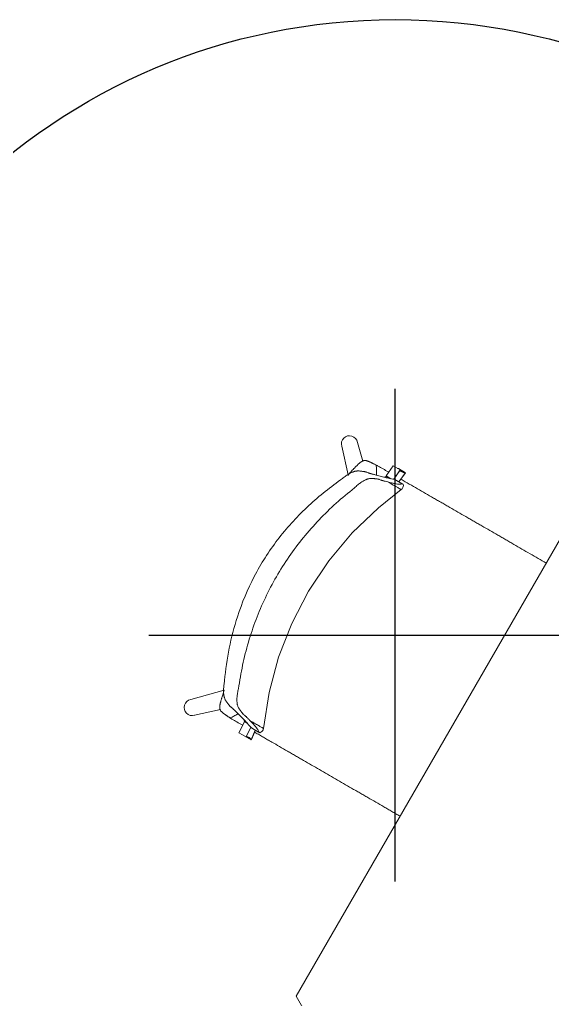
# Model space of a CAD drawing. Header units: millimetres. Extents: x 155920 to 295199, y -4084 to 97293.
# Drawn here: x 169682 to 170546, y 20503 to 22094 of the extents above; entities that cross this region are included whole.
import ezdxf

# ---------------------------------------------------------------- set-up
doc = ezdxf.new("R2010")
doc.units = ezdxf.units.MM
doc.header["$MEASUREMENT"] = 0
doc.layers.add('I-FURN', color=8, linetype='CONTINUOUS', lineweight=9)
doc.layers.add('Social Distancing', color=7, linetype='CONTINUOUS')

msp = doc.modelspace()

# ---------------------------------------------------------------- linework, layer by layer
at = {"layer": 'I-FURN'}
for p, q in [((170705.3, 21503.9), (170130.3, 20508)), ((170238.6, 21376.9), (170229.9, 21407.4)), ((170204.6, 21401), (170214.9, 21354.5)), ((170276.8, 21352.8), (170287.9, 21369.4)), ((170287.9, 21369.4), (170299.5, 21362.7)), ((170299.5, 21362.7), (170289.2, 21347.4)), ((170299, 21361.8), (170289.3, 21347.4)), ((170308, 21358.1), (170296.5, 21364.8)), ((170281.4, 21349), (170276.3, 21352)), ((170284.4, 21348.4), (170276.8, 21352.8)), ((170302.6, 21340.3), (170290.8, 21347.1)), ((170297.1, 21343.5), (170308, 21358.1)), ((170297.2, 21343.4), (170307.6, 21357.3)), ((170264.1, 21301.3), (170301.2, 21330.6)), ((170302.7, 21332.1), (170301.2, 21330.6)), ((170303.9, 21334.1), (170302.7, 21332.1)), ((170304.3, 21335.5), (170303.9, 21334.1)), ((170304.6, 21337.4), (170304.3, 21335.5)), ((170304.4, 21339.3), (170304.6, 21337.4)), ((170221.5, 21260.3), (170264.1, 21301.3)), ((170183.5, 21215), (170221.5, 21260.3)), ((170150.7, 21165.8), (170183.5, 21215)), ((170123.4, 21113.4), (170150.7, 21165.8)), ((170101.9, 21058.3), (170123.4, 21113.4)), ((170086.5, 21001.2), (170101.9, 21058.3)), ((170013.8, 21005), (169959.3, 20989.5)), ((170077.3, 20942.8), (170086.5, 21001.2)), ((169965.7, 20964.2), (170007.5, 20973.6)), ((170037.6, 20935.8), (170046.4, 20953.7)), ((170046.4, 20953.7), (170051.5, 20950.7)), ((170046.8, 20954.5), (170049.4, 20953)), ((170049.2, 20929.1), (170037.6, 20935.8)), ((170045.9, 20930.6), (170057.4, 20924)), ((170056.8, 20944.7), (170049.2, 20929.1)), ((170057.4, 20924), (170064.2, 20939.9)), ((170069.6, 20936.7), (170057.8, 20943.6)), ((170057.9, 20924.8), (170064.3, 20939.8)), ((170071.4, 20935.7), (170073.1, 20936.5)), ((170073.1, 20936.5), (170074.6, 20937.6)), ((170074.6, 20937.6), (170075.6, 20938.8)), ((170075.6, 20938.8), (170076.8, 20940.7)), ((170076.8, 20940.7), (170077.3, 20942.8)), ((170130.3, 20508), (170705.3, 19512.1))]:
    msp.add_line(p, q, dxfattribs=at)
for centre, start, end in [((170217, 21405.1), 10.3941, 198.0104), ((169961.7, 20976.7), 100.4176, 288.0338)]:
    msp.add_arc(centre, 13.1, start, end, dxfattribs=at)
for centre, start_param, end_param in [((170300.1, 21381.8), 3.380441, 3.464082), ((170311.2, 21374.3), 2.884586, 3.464082), ((170311.6, 21375.1), 2.884586, 3.464082), ((170044.9, 20913.2), 5.960696, 6.540192), ((170044.5, 20912.4), 5.960696, 6.540192)]:
    msp.add_ellipse(centre, major_axis=(8.7, 15.1), ratio=0.978487, start_param=start_param, end_param=end_param, dxfattribs=at)
for points, knots in [([(170216.6, 21356.5), (170218.2, 21358.3), (170220.8, 21361.1), (170223.9, 21364.5), (170225.7, 21366.3), (170227, 21367.7), (170228.2, 21368.9), (170229.3, 21370), (170230.5, 21371.2), (170231.9, 21372.4), (170233.3, 21373.6), (170234.7, 21374.8), (170235.8, 21375.6), (170236.8, 21376.2), (170237.4, 21376.6), (170238.2, 21377), (170239.2, 21377.4), (170240.4, 21377.8), (170241.9, 21378), (170243.3, 21377.9), (170244.6, 21377.7), (170245.9, 21377.3), (170247, 21376.9), (170247.9, 21376.6), (170248.3, 21376.4), (170248.7, 21376.2), (170249.1, 21376.1), (170249.6, 21375.9), (170250.4, 21375.5), (170251.5, 21375), (170252.6, 21374.4), (170253.5, 21374), (170254.2, 21373.7), (170255, 21373.3), (170256, 21372.8), (170257.7, 21371.9), (170259.2, 21371.2), (170260.1, 21370.7)], [0, 0, 0, 0, 0.125, 0.1875, 0.21875, 0.25, 0.28125, 0.3125, 0.34375, 0.375, 0.40625, 0.4375, 0.46875, 0.484375, 0.5, 0.515625, 0.53125, 0.5625, 0.59375, 0.625, 0.65625, 0.6875, 0.71875, 0.734375, 0.742188, 0.75, 0.757812, 0.765625, 0.78125, 0.8125, 0.84375, 0.859375, 0.875, 0.890625, 0.90625, 0.9375, 1, 1, 1, 1]), ([(170202.5, 21346.3), (170204.5, 21348.1), (170208.5, 21351.2), (170213.2, 21354.4), (170216.7, 21356.5), (170219.3, 21357.9), (170221.4, 21358.8), (170222.9, 21359.4), (170223.7, 21359.7), (170224.3, 21359.9), (170224.9, 21360.1), (170225.6, 21360.3), (170227, 21360.7), (170228.8, 21360.9), (170230.8, 21361.1), (170232.8, 21361), (170234.6, 21360.8), (170236.4, 21360.6), (170237.8, 21360.4), (170238.8, 21360.2), (170239.3, 21360.1), (170239.7, 21360.1), (170240.1, 21360), (170240.7, 21360), (170241.6, 21359.8), (170242.8, 21359.5), (170244.1, 21359.2), (170245.8, 21358.6), (170247.4, 21358), (170249, 21357.4), (170250.3, 21357), (170251.5, 21356.7), (170253.2, 21356.2), (170256.2, 21355.4), (170260.2, 21354.3), (170264.7, 21353.1), (170268.9, 21352), (170273, 21350.9), (170276.8, 21350), (170280.3, 21349.2), (170282.4, 21348.8), (170283.4, 21348.6)], [0, 0, 0, 0, 0.035714, 0.071429, 0.089286, 0.107143, 0.125, 0.133929, 0.138393, 0.142857, 0.147321, 0.151786, 0.160714, 0.178571, 0.196429, 0.214286, 0.232143, 0.25, 0.267857, 0.276786, 0.28125, 0.285714, 0.290179, 0.294643, 0.303571, 0.321429, 0.339286, 0.357143, 0.392857, 0.410714, 0.428571, 0.446429, 0.464286, 0.5, 0.571429, 0.642857, 0.714286, 0.785714, 0.857143, 0.928571, 1, 1, 1, 1]), ([(170260.9, 21354.1), (170261, 21355), (170261.2, 21358.1), (170261.1, 21363.6), (170260.6, 21368.3), (170260.1, 21370.7)], [0.93303317, 0.93303317, 0.93303317, 0.93303317, 0.94444444, 0.97222222, 1, 1, 1, 1]), ([(170014.3, 21020.5), (170015.9, 21038.1), (170020.9, 21073.1), (170035.7, 21130.3), (170060.6, 21190.5), (170098.8, 21250.3), (170138.5, 21294.2), (170174, 21325.3), (170192.8, 21339.5), (170202.5, 21346.3)], [-1, -1, -1, -1, -0.863636, -0.727273, -0.545455, -0.363636, -0.181818, -0.090909, 0, 0, 0, 0]), ([(170279.6, 21343.1), (170278, 21343.5), (170275.6, 21344.1), (170272.8, 21344.8), (170271.3, 21345.2), (170270.1, 21345.6), (170268.9, 21345.9), (170267.5, 21346.4), (170266.1, 21346.9), (170264.7, 21347.4), (170263.5, 21347.7), (170262.4, 21347.9), (170261.6, 21348.1), (170261.1, 21348.1), (170260.7, 21348.1), (170260.4, 21348.2), (170259.8, 21348.2), (170258.9, 21348.3), (170257.5, 21348.5), (170255.7, 21348.7), (170253.8, 21348.8), (170251.9, 21348.8), (170249.8, 21348.7), (170248, 21348.3), (170246.7, 21348), (170246, 21347.7), (170245.4, 21347.5), (170244.8, 21347.3), (170244, 21346.9), (170242.7, 21346.3), (170240.7, 21345.3), (170238.2, 21343.9), (170234.9, 21341.7), (170230.5, 21338.4), (170226.9, 21335.1), (170225, 21333.3)], [0, 0, 0, 0, 0.125, 0.1875, 0.21875, 0.25, 0.28125, 0.3125, 0.375, 0.40625, 0.4375, 0.46875, 0.484375, 0.492188, 0.5, 0.507812, 0.515625, 0.53125, 0.5625, 0.59375, 0.625, 0.65625, 0.6875, 0.71875, 0.734375, 0.742188, 0.75, 0.757812, 0.765625, 0.78125, 0.8125, 0.84375, 0.875, 0.9375, 1, 1, 1, 1]), ([(170276.4, 21352), (170276, 21351.8), (170275.1, 21351.4), (170274.2, 21351), (170273.8, 21350.8)], [-0.8810546, -0.8810546, -0.8810546, -0.8810546, -0.6666667, -0.4718724, -0.4718724, -0.4718724, -0.4718724]), ([(170299.7, 21348.1), (170300, 21347.9), (170304.8, 21345.1), (170314.2, 21339.7), (170327.5, 21332), (170340.6, 21324.5), (170351.4, 21318.2), (170360.1, 21313.2), (170366.8, 21309.4), (170373.4, 21305.5), (170382.1, 21300.5), (170393, 21294.2), (170403.7, 21288), (170412.4, 21283), (170418.9, 21279.2), (170425.5, 21275.5), (170434.1, 21270.5), (170444.8, 21264.3), (170455.5, 21258.1), (170464.2, 21253.1), (170470.8, 21249.3), (170477.4, 21245.5), (170486.2, 21240.4), (170497.1, 21234.1), (170510.1, 21226.6), (170523.4, 21218.9), (170532.3, 21213.8), (170536.7, 21211.3), (170536.7, 21211.2)], [-0.896036, -0.896036, -0.896036, -0.896036, -0.8928571, -0.8571429, -0.8214286, -0.7857143, -0.75, -0.7321429, -0.7142857, -0.6964286, -0.6785714, -0.6428571, -0.6071429, -0.5892857, -0.5714286, -0.5535714, -0.5357143, -0.5, -0.4642857, -0.4464286, -0.4285714, -0.4107143, -0.3928571, -0.3571429, -0.3214286, -0.2857143, -0.25, -0.2496035, -0.2496035, -0.2496035, -0.2496035]), ([(170225, 21333.3), (170214.9, 21325.4), (170195.1, 21308.9), (170158.2, 21273), (170117.4, 21223), (170078.6, 21155.9), (170055.7, 21095.5), (170043.1, 21045.5), (170038.7, 21020.2), (170036.9, 21007.4)], [-1, -1, -1, -1, -0.9, -0.8, -0.6, -0.4, -0.2, -0.1, 0, 0, 0, 0]), ([(170279.6, 21343.1), (170282.2, 21341.6), (170286.8, 21338.9), (170292.4, 21335.7), (170296.5, 21333.3), (170298.8, 21332), (170300, 21331.3), (170300.7, 21330.9), (170301.1, 21330.7), (170301.2, 21330.6), (170301.2, 21330.6)], [0, 0, 0, 0, 0.1111111, 0.2222222, 0.3333333, 0.4444444, 0.5, 0.5555556, 0.6111111, 0.6625707, 0.6625707, 0.6625707, 0.6625707]), ([(170052.8, 20949.2), (170051.5, 20950.8), (170049.3, 20953.3), (170045.6, 20957.1), (170042.7, 20960.1), (170039.6, 20963.2), (170036.3, 20966.5), (170033.3, 20969.4), (170030.9, 20971.9), (170029.3, 20973.4), (170028, 20974.6), (170026.7, 20975.7), (170025.4, 20976.8), (170024, 20978), (170023, 20979), (170022.2, 20979.9), (170021.6, 20980.6), (170021.3, 20981), (170021, 20981.3), (170020.8, 20981.6), (170020.5, 20982.1), (170019.9, 20982.8), (170019, 20984), (170017.9, 20985.4), (170016.8, 20986.9), (170015.8, 20988.5), (170014.8, 20990.4), (170014.2, 20992.1), (170013.8, 20993.4), (170013.6, 20994.2), (170013.5, 20994.8), (170013.4, 20995.4), (170013.2, 20996.3), (170013, 20997.8), (170012.8, 21000.1), (170012.6, 21003), (170012.7, 21007.2), (170013.1, 21012.8), (170013.8, 21017.8), (170014.3, 21020.5)], [0, 0, 0, 0, 0.142857, 0.214286, 0.285714, 0.357143, 0.428571, 0.5, 0.535714, 0.571429, 0.589286, 0.607143, 0.642857, 0.660714, 0.678571, 0.696429, 0.705357, 0.709821, 0.714286, 0.71875, 0.723214, 0.732143, 0.75, 0.767857, 0.785714, 0.803571, 0.821429, 0.839286, 0.848214, 0.852679, 0.857143, 0.861607, 0.866071, 0.875, 0.892857, 0.910714, 0.928571, 0.964286, 1, 1, 1, 1]), ([(170023, 20960), (170022.1, 20960.6), (170020.7, 20961.5), (170019.1, 20962.6), (170018.2, 20963.2), (170017.5, 20963.6), (170016.8, 20964.1), (170016, 20964.6), (170015, 20965.3), (170014, 20966), (170013.3, 20966.6), (170012.8, 20966.9), (170012.5, 20967.1), (170012.2, 20967.4), (170011.8, 20967.7), (170011.1, 20968.2), (170010.2, 20969), (170009.2, 20970), (170008.3, 20971), (170007.6, 20972.1), (170007, 20973.5), (170006.7, 20974.8), (170006.6, 20975.9), (170006.5, 20976.7), (170006.5, 20977.5), (170006.6, 20978.6), (170006.7, 20980), (170007, 20981.8), (170007.4, 20983.6), (170007.8, 20985.4), (170008.2, 20987), (170008.6, 20988.5), (170009.1, 20990.2), (170009.6, 20992), (170010.3, 20994.5), (170011.6, 20998.8), (170012.8, 21002.5), (170013.5, 21004.7)], [0, 0, 0, 0, 0.0625, 0.09375, 0.109375, 0.125, 0.140625, 0.15625, 0.1875, 0.21875, 0.234375, 0.242188, 0.25, 0.257812, 0.265625, 0.28125, 0.3125, 0.34375, 0.375, 0.40625, 0.4375, 0.46875, 0.484375, 0.5, 0.515625, 0.53125, 0.5625, 0.59375, 0.625, 0.65625, 0.6875, 0.71875, 0.75, 0.78125, 0.8125, 0.875, 1, 1, 1, 1]), ([(170036.9, 21007.4), (170036.3, 21004.9), (170035.3, 21000.1), (170034.5, 20994.7), (170034.3, 20990.7), (170034.3, 20987.9), (170034.4, 20985.6), (170034.6, 20984.1), (170034.7, 20983.3), (170034.8, 20982.7), (170034.9, 20982.1), (170035, 20981.3), (170035.4, 20980), (170036, 20978.3), (170036.9, 20976.4), (170037.9, 20974.7), (170038.9, 20973.2), (170040, 20971.7), (170040.8, 20970.6), (170041.4, 20969.8), (170041.7, 20969.4), (170041.9, 20969.1), (170042.1, 20968.8), (170042.4, 20968.4), (170042.9, 20967.7), (170043.6, 20966.9), (170044.5, 20966.1), (170045.6, 20965), (170046.8, 20964.1), (170047.9, 20963.1), (170048.8, 20962.3), (170049.7, 20961.4), (170050.8, 20960.3), (170052.9, 20958.2), (170054.6, 20956.5), (170055.7, 20955.3)], [0, 0, 0, 0, 0.0625, 0.125, 0.15625, 0.1875, 0.21875, 0.234375, 0.242188, 0.25, 0.257812, 0.265625, 0.28125, 0.3125, 0.34375, 0.375, 0.40625, 0.4375, 0.46875, 0.484375, 0.492188, 0.5, 0.507812, 0.515625, 0.53125, 0.5625, 0.59375, 0.625, 0.6875, 0.71875, 0.75, 0.78125, 0.8125, 0.875, 1, 1, 1, 1]), ([(170023, 20960), (170025.3, 20960.8), (170029.7, 20962.7), (170034, 20965.1), (170036.2, 20966.5), (170036.6, 20966.8)], [0, 0, 0, 0, 0.02777778, 0.05555556, 0.06066679, 0.06066679, 0.06066679, 0.06066679]), ([(170046.1, 20956.5), (170046.2, 20956), (170046.2, 20955), (170046.4, 20954.1), (170046.4, 20953.7)], [-0.5281276, -0.5281276, -0.5281276, -0.5281276, -0.3333333, -0.1258677, -0.1258677, -0.1258677, -0.1258677]), ([(170077.3, 20942.8), (170077.3, 20942.8), (170077.2, 20942.9), (170076.7, 20943.2), (170076, 20943.6), (170074.2, 20944.6), (170070.9, 20946.5), (170064.6, 20950.2), (170059, 20953.4), (170055.7, 20955.3)], [0.3374293, 0.3374293, 0.3374293, 0.3374293, 0.3888889, 0.4444444, 0.5138889, 0.5833333, 0.7222222, 0.8611111, 1, 1, 1, 1]), ([(170299.4, 20800.2), (170299.3, 20800.3), (170297, 20801.6), (170292.6, 20804.1), (170286, 20807.9), (170279.4, 20811.7), (170270.7, 20816.8), (170259.8, 20823), (170249.1, 20829.2), (170240.4, 20834.3), (170233.8, 20838.1), (170227.1, 20841.9), (170218.4, 20846.9), (170207.6, 20853.2), (170194.6, 20860.7), (170181.5, 20868.3), (170168.4, 20875.8), (170155.5, 20883.3), (170144.7, 20889.5), (170136, 20894.5), (170129.4, 20898.3), (170122.8, 20902.1), (170114.3, 20907.1), (170103.7, 20913.2), (170093, 20919.4), (170084.2, 20924.4), (170077.5, 20928.3), (170070.8, 20932.2), (170065.7, 20935.1), (170062.9, 20936.7), (170062.3, 20937.1)], [-0.7508218, -0.7508218, -0.7508218, -0.7508218, -0.75, -0.7321429, -0.7142857, -0.6964286, -0.6785714, -0.6428571, -0.6071429, -0.5892857, -0.5714286, -0.5535714, -0.5357143, -0.5, -0.4642857, -0.4285714, -0.3928571, -0.3571429, -0.3214286, -0.3035714, -0.2857143, -0.2678571, -0.25, -0.2142857, -0.1785714, -0.1607143, -0.1428571, -0.125, -0.1071429, -0.1022726, -0.1022726, -0.1022726, -0.1022726])]:
    msp.add_open_spline(points, degree=3, knots=knots, dxfattribs=at)
for points in [[(170260.1, 21370.7), (170260.7, 21370.4), (170261.9, 21369.8), (170263, 21369.2), (170263.6, 21368.9)], [(170263.6, 21368.9), (170268.9, 21365.9), (170274.3, 21362.7), (170280, 21359.5)], [(170214.2, 21353.7), (170215, 21354.7), (170215.8, 21355.6), (170216.6, 21356.5)], [(170216.6, 21356.5), (170215.8, 21355.6), (170215, 21354.6), (170214.2, 21353.7)], [(170283.4, 21348.6), (170284.7, 21348.3), (170287.3, 21347.8), (170289.7, 21347.3), (170290.8, 21347.1)], [(170302.6, 21340.3), (170302.2, 21340), (170301.2, 21339.6), (170298.6, 21339.4), (170295, 21339.7), (170290.6, 21340.5), (170285.5, 21341.6), (170281.6, 21342.5), (170279.6, 21343.1)], [(170303.7, 21339.7), (170304.1, 21339.5), (170304.5, 21339.2), (170304.4, 21339.3), (170303.8, 21339.6), (170303.1, 21340), (170302.6, 21340.3)], [(170026.2, 20957.9), (170025.7, 20958.2), (170024.6, 20958.9), (170023.6, 20959.6), (170023, 20960)], [(170042.7, 20948.4), (170037, 20951.6), (170031.6, 20954.8), (170026.2, 20957.9)], [(170057.8, 20943.6), (170057.1, 20944.4), (170055.5, 20946.3), (170053.8, 20948.2), (170052.8, 20949.2)], [(170055.7, 20955.3), (170057.2, 20953.8), (170060, 20951), (170063.4, 20947.1), (170066.3, 20943.6), (170068.4, 20940.7), (170069.5, 20938.4), (170069.7, 20937.2), (170069.6, 20936.7)], [(170069.6, 20936.7), (170070.1, 20936.5), (170070.8, 20936.1), (170071.4, 20935.7), (170071.5, 20935.7), (170071.1, 20935.9), (170070.7, 20936.1)]]:
    msp.add_open_spline(points, degree=3, dxfattribs=at)
at = {"layer": 'Social Distancing'}
for p, q in [((170291.3, 20694.2), (170291.3, 21494.2)), ((170291.3, 20694.2), (170291.3, 21494.2)), ((169891.3, 21094.2), (170691.3, 21094.2)), ((169891.3, 21094.2), (170691.3, 21094.2))]:
    msp.add_line(p, q, dxfattribs=at)
msp.add_circle((170291.3, 21094.2), 1000, dxfattribs=at)
msp.add_circle((170291.3, 21094.2), 1000, dxfattribs=at)

doc.saveas('drawing.dxf')
